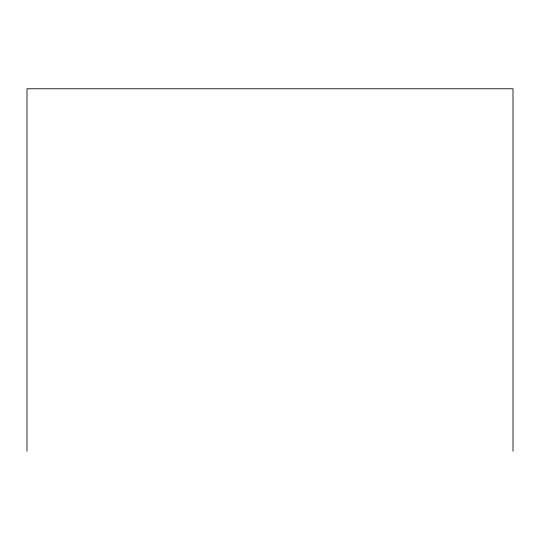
<?xml version="1.0" encoding="UTF-8"?>
<svg xmlns="http://www.w3.org/2000/svg" width="540" height="540" viewBox="0 0 540 540"><rect width="100%" height="100%" fill="white"/><g stroke="black" fill="none" stroke-linecap="round" stroke-linejoin="round"><path stroke-width="0.81" d="M513 451.217L513 88.783L27 88.783L27 451.217"/></g></svg>
